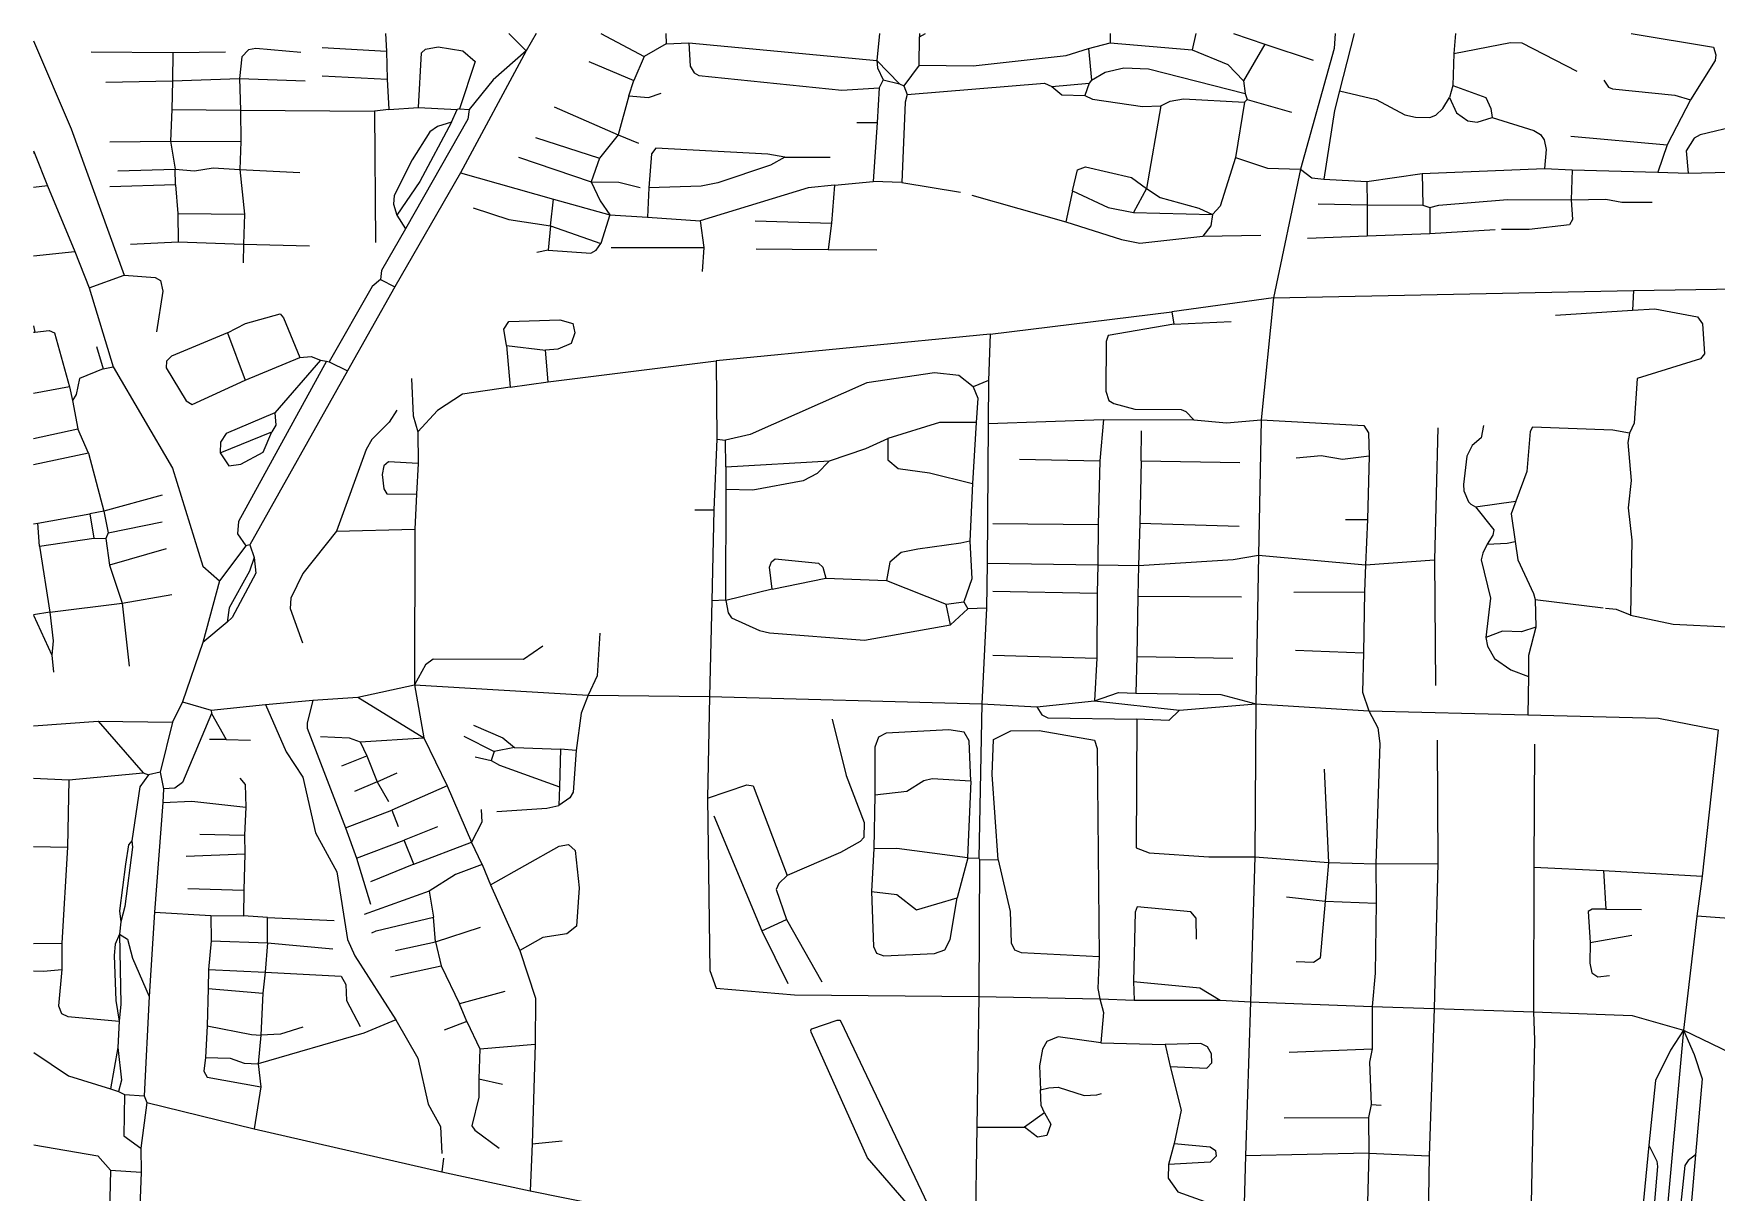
# Model space of a CAD drawing. Header units: inches. Extents: x 13512745 to 13520225, y 3664320 to 3668820.
# Drawn here: x 13512745 to 13514835, y 3667381 to 3668820 of the extents above; entities that cross this region are included whole.
import ezdxf

# ---------------------------------------------------------------- set-up
doc = ezdxf.new("R2010")
doc.units = ezdxf.units.IN
doc.header["$MEASUREMENT"] = 0

msp = doc.modelspace()

# ---------------------------------------------------------------- linework, layer by layer
for points in [[(13513182.1, 3668820), (13513183.7, 3668798.1)], [(13513335.6, 3668820), (13513357, 3668798.5)], [(13513369.3, 3668820), (13513357, 3668798.5)], [(13513449.6, 3668820), (13513503.6, 3668791.6)], [(13513530.7, 3668820), (13513530.8, 3668807.2)], [(13513795.8, 3668820), (13513792.8, 3668786.7)], [(13513845.3, 3668780.8), (13513845.6, 3668816)], [(13513845.5, 3668820), (13513845.6, 3668816)], [(13513845.6, 3668816), (13513853, 3668820)], [(13514082.5, 3668820), (13514082.3, 3668808.6)], [(13514189, 3668820), (13514184.3, 3668799.7)], [(13514235.8, 3668820), (13514274.8, 3668807.1)], [(13514361.9, 3668820), (13514360.9, 3668801.6), (13514319.1, 3668651.6)], [(13514385.7, 3668820), (13514367.2, 3668749.1)], [(13514511.6, 3668820), (13514509.2, 3668795.5)], [(13514729.7, 3668820), (13514832.1, 3668803), (13514835, 3668793.5), (13514834.1, 3668786.6), (13514803.4, 3668737.9)], [(13512745.2, 3668811), (13512792, 3668701.6), (13512857.8, 3668520.1)], [(13512816.7, 3668797.6), (13512918, 3668796.4)], [(13512918, 3668796.4), (13512917.7, 3668761.5)], [(13512918, 3668796.4), (13512983.7, 3668797.6)], [(13513077.2, 3668796.6), (13513021.1, 3668801.5), (13513012.2, 3668800.1), (13513003.9, 3668791.2), (13513000.8, 3668764.5)], [(13513103.7, 3668802.6), (13513183.7, 3668798.1)], [(13513183.7, 3668798.1), (13513184.3, 3668763.6)], [(13513223.5, 3668728.2), (13513227, 3668796), (13513232, 3668800.8), (13513247.7, 3668803.6), (13513278.5, 3668798.6), (13513293.8, 3668785.6), (13513274.2, 3668726.6)], [(13513357, 3668798.5), (13513275.4, 3668647)], [(13513357, 3668798.5), (13513316, 3668762.5), (13513286.2, 3668725.6)], [(13513530.8, 3668807.2), (13513503.6, 3668791.6)], [(13513530.8, 3668807.2), (13513559.3, 3668808.7)], [(13513559.3, 3668808.7), (13513792.8, 3668786.7)], [(13513559.3, 3668808.7), (13513560.7, 3668779.7), (13513565.9, 3668771.3), (13513571.4, 3668768.2), (13513749.3, 3668750), (13513795.7, 3668752.6)], [(13513845.3, 3668780.8), (13513912.1, 3668779.9), (13514027.7, 3668793), (13514055.4, 3668801.4)], [(13514055.4, 3668801.4), (13514082.3, 3668808.6)], [(13514055.4, 3668801.4), (13514059.2, 3668762.1)], [(13514082.3, 3668808.6), (13514184.3, 3668799.7)], [(13514184.3, 3668799.7), (13514228.5, 3668781.7), (13514248, 3668761.2)], [(13514274.8, 3668807.1), (13514248, 3668761.2)], [(13514274.8, 3668807.1), (13514334.7, 3668787.1)], [(13514509.2, 3668795.5), (13514508.2, 3668755.4)], [(13514509.2, 3668795.5), (13514579.7, 3668809), (13514593.7, 3668808.4), (13514662.2, 3668773.6)], [(13513434.7, 3668785.6), (13513490.6, 3668761.7)], [(13513503.6, 3668791.6), (13513490.6, 3668761.7)], [(13513792.8, 3668786.7), (13513793.3, 3668777.6), (13513800.7, 3668762.6)], [(13513792.8, 3668786.7), (13513820.7, 3668757.6)], [(13513845.3, 3668780.8), (13513826.2, 3668755.1)], [(13514059.2, 3668762.1), (13514076.4, 3668772.2), (13514099.6, 3668777.6), (13514130.2, 3668776.4), (13514250.2, 3668745.6)], [(13512834.7, 3668759.6), (13512917.7, 3668761.5)], [(13512917.7, 3668761.5), (13512916.8, 3668725.8)], [(13512917.7, 3668761.5), (13513000.8, 3668764.5)], [(13513000.8, 3668764.5), (13513082.7, 3668761.6)], [(13513000.8, 3668764.5), (13513002.1, 3668725)], [(13513103.7, 3668767.6), (13513184.3, 3668763.6)], [(13513184.3, 3668763.6), (13513186.6, 3668725.9)], [(13513484.6, 3668742.6), (13513490.6, 3668761.7)], [(13513795.7, 3668752.6), (13513793.2, 3668709.8)], [(13513800.7, 3668762.6), (13513795.7, 3668752.6)], [(13513800.7, 3668762.6), (13513820.7, 3668757.6)], [(13513820.7, 3668757.6), (13513826.2, 3668755.1)], [(13513826.2, 3668755.1), (13513830.2, 3668744.6)], [(13513830.2, 3668744.6), (13514001.1, 3668758.5), (13514010.1, 3668754.2)], [(13514010.1, 3668754.2), (13514056.2, 3668758.6)], [(13514010.1, 3668754.2), (13514022.4, 3668743.9), (13514051.2, 3668743.1)], [(13514056.2, 3668758.6), (13514051.2, 3668743.1)], [(13514059.2, 3668762.1), (13514056.2, 3668758.6)], [(13514248, 3668761.2), (13514250.2, 3668745.6)], [(13514508.2, 3668755.4), (13514503.8, 3668740.5)], [(13514508.2, 3668755.4), (13514549.2, 3668740.5), (13514555.5, 3668727.1), (13514557.2, 3668716)], [(13514695.7, 3668762.1), (13514701.5, 3668753.7), (13514706.3, 3668751.4), (13514784.1, 3668743.5), (13514803.4, 3668737.9)], [(13513484.6, 3668742.6), (13513471.3, 3668694.3)], [(13513484.6, 3668742.6), (13513509.2, 3668740.7), (13513524.7, 3668746.1)], [(13513830.2, 3668744.6), (13513827.7, 3668734.8), (13513823.6, 3668635.2)], [(13514051.2, 3668743.1), (13514060.7, 3668738.8), (13514122.8, 3668729.4), (13514145.5, 3668730.2)], [(13514145.5, 3668730.2), (13514157.2, 3668736.1), (13514173.7, 3668738.9), (13514249.2, 3668735.1)], [(13514249.2, 3668735.1), (13514238.1, 3668666.3)], [(13514252.7, 3668738.1), (13514249.2, 3668735.1)], [(13514250.2, 3668745.6), (13514252.7, 3668738.1)], [(13514252.7, 3668738.1), (13514307.7, 3668722.6)], [(13514367.2, 3668749.1), (13514361, 3668724.6), (13514348, 3668639.2)], [(13514367.2, 3668749.1), (13514413, 3668738.3), (13514448.6, 3668719), (13514461.8, 3668716.2), (13514479.6, 3668715.8), (13514487.2, 3668718.6), (13514495.9, 3668727.2), (13514503.8, 3668740.5)], [(13514503.8, 3668740.5), (13514512.5, 3668721.8), (13514526.9, 3668711.6), (13514538.2, 3668710.2), (13514557.2, 3668716)], [(13514803.4, 3668737.9), (13514774.4, 3668681.9)], [(13512916.8, 3668725.8), (13512915.1, 3668686.5)], [(13512916.8, 3668725.8), (13513002.1, 3668725)], [(13513002.1, 3668725), (13513168.7, 3668723.8)], [(13513002.1, 3668725), (13513002.8, 3668686.2)], [(13513186.6, 3668725.9), (13513168.7, 3668723.8)], [(13513168.7, 3668723.8), (13513169.7, 3668560.6)], [(13513186.6, 3668725.9), (13513223.5, 3668728.2)], [(13513264.4, 3668710.1), (13513246.8, 3668704.7), (13513237.3, 3668697.9), (13513215.5, 3668663.5), (13513193, 3668619), (13513192.2, 3668608.2), (13513196.2, 3668594.7)], [(13513264.4, 3668710.1), (13513224.9, 3668636.3), (13513196.2, 3668594.7)], [(13513286.2, 3668725.6), (13513284.7, 3668713.6), (13513207.1, 3668577.5)], [(13513223.5, 3668728.2), (13513271.2, 3668725.6)], [(13513264.4, 3668710.1), (13513271.2, 3668725.6)], [(13513274.2, 3668726.6), (13513271.2, 3668725.6)], [(13513274.2, 3668726.6), (13513286.2, 3668725.6)], [(13513391.7, 3668729.1), (13513471.3, 3668694.3)], [(13513767.7, 3668709.6), (13513793.2, 3668709.8)], [(13513793.2, 3668709.8), (13513788.1, 3668636.3)], [(13514145.5, 3668730.2), (13514127.5, 3668627.7)], [(13514557.2, 3668716), (13514608.6, 3668699.9), (13514617, 3668694.9), (13514621.6, 3668688.1), (13514624.2, 3668676.2), (13514622.2, 3668652.4)], [(13513368.7, 3668691.1), (13513448.3, 3668665.2)], [(13513471.3, 3668694.3), (13513448.3, 3668665.2)], [(13513471.3, 3668694.3), (13513496.7, 3668684.1)], [(13514654.7, 3668692.6), (13514774.4, 3668681.9)], [(13514863.7, 3668706.1), (13514815.3, 3668694.4), (13514807.8, 3668690.4), (13514798, 3668674.5), (13514800.3, 3668646.8)], [(13512745.2, 3668674.4), (13512746.4, 3668671.6)], [(13512746.4, 3668671.6), (13512745.2, 3668671.5)], [(13512746.4, 3668671.6), (13512762.6, 3668630.9)], [(13512839.7, 3668685.6), (13512915.1, 3668686.5)], [(13512915.1, 3668686.5), (13513002.8, 3668686.2)], [(13512915.1, 3668686.5), (13512921.1, 3668651.7)], [(13513002.8, 3668686.2), (13513001.3, 3668651.2)], [(13513678.3, 3668666.6), (13513657.1, 3668670.5), (13513518.3, 3668677.6), (13513512.8, 3668670.9), (13513509.6, 3668628.7)], [(13514774.4, 3668681.9), (13514762.9, 3668647.9)], [(13512849.7, 3668649.6), (13512921.1, 3668651.7)], [(13512921.1, 3668651.7), (13512945.2, 3668649.6), (13512968.2, 3668653.3), (13513001.3, 3668651.2)], [(13512921.6, 3668632.4), (13512921.1, 3668651.7)], [(13513001.3, 3668651.2), (13513075.7, 3668647.6)], [(13513001.3, 3668651.2), (13513007, 3668595.9)], [(13513347.7, 3668666.6), (13513437.9, 3668635.8)], [(13513448.3, 3668665.2), (13513437.9, 3668635.8)], [(13513678.3, 3668666.6), (13513660.7, 3668656.7), (13513595.1, 3668634.9), (13513574.4, 3668630.7), (13513509.6, 3668628.7)], [(13513678.3, 3668666.6), (13513734.7, 3668666.6)], [(13514035.7, 3668624.9), (13514041.9, 3668650.7), (13514051.9, 3668654.6), (13514109.1, 3668641.4), (13514127.5, 3668627.7)], [(13514238.1, 3668666.3), (13514219, 3668605.7), (13514209.8, 3668595.3)], [(13514238.1, 3668666.3), (13514277.8, 3668653.1), (13514319.1, 3668651.6)], [(13514319.1, 3668651.6), (13514285.2, 3668491.9)], [(13514319.1, 3668651.6), (13514332.8, 3668641.1), (13514348, 3668639.2)], [(13514469.9, 3668646.4), (13514622.2, 3668652.4)], [(13514622.2, 3668652.4), (13514656.4, 3668650.7)], [(13514656.4, 3668650.7), (13514655.2, 3668613.6)], [(13514656.4, 3668650.7), (13514762.9, 3668647.9)], [(13514762.9, 3668647.9), (13514800.3, 3668646.8)], [(13514800.3, 3668646.8), (13514900.7, 3668649.4)], [(13512762.6, 3668630.9), (13512745.2, 3668628.8)], [(13512762.6, 3668630.9), (13512796.5, 3668549.6)], [(13512921.6, 3668632.4), (13512839.7, 3668629.6)], [(13512921.6, 3668632.4), (13512924.3, 3668596.6)], [(13513275.4, 3668647), (13513193.7, 3668505.6)], [(13513275.4, 3668647), (13513390.8, 3668614.4)], [(13513437.9, 3668635.8), (13513472.2, 3668635.4), (13513498.7, 3668629.1)], [(13513437.9, 3668635.8), (13513448.8, 3668612.2), (13513460.9, 3668595.2)], [(13513509.6, 3668628.7), (13513507.9, 3668592.1)], [(13513739.9, 3668632), (13513707.3, 3668628.4), (13513573.3, 3668587.5)], [(13513739.9, 3668632), (13513736.5, 3668584.6)], [(13513739.9, 3668632), (13513788.1, 3668636.3)], [(13513823.6, 3668635.2), (13513788.1, 3668636.3)], [(13513823.6, 3668635.2), (13513896.7, 3668623.1)], [(13514127.5, 3668627.7), (13514111.3, 3668598.1)], [(13514127.5, 3668627.7), (13514144.8, 3668616.4), (13514192.6, 3668603.3), (13514209.8, 3668595.3)], [(13514348, 3668639.2), (13514401.5, 3668636.4)], [(13514401.5, 3668636.4), (13514469.9, 3668646.4)], [(13514401.5, 3668636.4), (13514401.8, 3668607.3)], [(13514469.9, 3668646.4), (13514470.7, 3668607.1)], [(13513387.2, 3668581.4), (13513390.8, 3668614.4)], [(13513390.8, 3668614.4), (13513460.9, 3668595.2)], [(13513910.7, 3668619.6), (13514027.4, 3668586.5)], [(13514035.7, 3668624.9), (13514027.4, 3668586.5)], [(13514035.7, 3668624.9), (13514080.2, 3668604.3), (13514111.3, 3668598.1)], [(13514340.7, 3668608.6), (13514401.8, 3668607.3)], [(13514401.8, 3668607.3), (13514401.7, 3668569.1)], [(13514401.8, 3668607.3), (13514470.7, 3668607.1)], [(13514470.7, 3668607.1), (13514479.7, 3668604.1)], [(13514479.7, 3668604.1), (13514490.7, 3668607), (13514576.1, 3668614), (13514655.2, 3668613.6)], [(13514655.2, 3668613.6), (13514656.9, 3668589.4), (13514652.9, 3668582.5), (13514603.1, 3668576.8), (13514568.7, 3668576.6)], [(13514655.2, 3668613.6), (13514698.3, 3668614.6), (13514718.2, 3668610.7), (13514755.7, 3668610.6)], [(13512924.3, 3668596.6), (13513007, 3668595.9)], [(13512924.3, 3668596.6), (13512924.8, 3668561.6)], [(13513007, 3668595.9), (13513005.9, 3668558.4)], [(13513196.2, 3668594.7), (13513207.1, 3668577.5)], [(13513291.2, 3668603.6), (13513335.5, 3668589.4), (13513387.2, 3668581.4)], [(13513460.9, 3668595.2), (13513449.6, 3668559.6)], [(13513460.9, 3668595.2), (13513507.9, 3668592.1)], [(13513507.9, 3668592.1), (13513573.3, 3668587.5)], [(13513573.3, 3668587.5), (13513577.6, 3668554.6)], [(13513641.7, 3668587.6), (13513736.5, 3668584.6)], [(13513736.5, 3668584.6), (13513732.2, 3668552.1)], [(13514027.4, 3668586.5), (13514096.7, 3668564.3), (13514119.3, 3668560), (13514197.4, 3668568.5)], [(13514111.3, 3668598.1), (13514209.8, 3668595.3)], [(13514209.8, 3668595.3), (13514207.5, 3668581.2), (13514197.4, 3668568.5)], [(13514479.7, 3668604.1), (13514479.7, 3668572)], [(13513207.1, 3668577.5), (13513177.4, 3668526), (13513176.2, 3668514.6)], [(13513387.2, 3668581.4), (13513384.2, 3668551.1)], [(13513387.2, 3668581.4), (13513449.6, 3668559.6)], [(13514197.4, 3668568.5), (13514269.7, 3668569.6)], [(13514327.7, 3668566.1), (13514401.7, 3668569.1)], [(13514401.7, 3668569.1), (13514479.7, 3668572)], [(13514479.7, 3668572), (13514560.7, 3668576.6)], [(13512745.2, 3668544.2), (13512796.5, 3668549.6)], [(13512796.5, 3668549.6), (13512814.4, 3668504.3)], [(13512865.7, 3668558.6), (13512924.8, 3668561.6)], [(13512924.8, 3668561.6), (13513005.9, 3668558.4)], [(13513005.9, 3668558.4), (13513005.7, 3668535.6)], [(13513005.9, 3668558.4), (13513087.7, 3668556.6)], [(13513384.2, 3668551.1), (13513370.2, 3668548.1)], [(13513384.2, 3668551.1), (13513437.4, 3668547.6), (13513444.1, 3668551), (13513449.6, 3668559.6)], [(13513462.7, 3668554.6), (13513577.6, 3668554.6)], [(13513577.6, 3668554.6), (13513575.7, 3668524.6)], [(13513642.7, 3668552.6), (13513732.2, 3668552.1)], [(13513732.2, 3668552.1), (13513792.7, 3668551.6)], [(13512814.4, 3668504.3), (13512857.8, 3668520.1)], [(13512814.4, 3668504.3), (13512844.2, 3668406.1)], [(13512857.8, 3668520.1), (13512896.2, 3668517.2), (13512903, 3668513.4), (13512905.6, 3668500.1), (13512897.7, 3668449.6)], [(13513176.2, 3668514.6), (13513165.9, 3668506.2), (13513112.2, 3668412.6)], [(13513193.7, 3668505.6), (13513135.2, 3668401.1)], [(13513176.2, 3668514.6), (13513193.7, 3668505.6)], [(13514285.2, 3668491.9), (13514732.5, 3668500.9)], [(13514732.5, 3668500.9), (13514731.3, 3668476.8)], [(13514732.5, 3668500.9), (13514887.3, 3668503.7)], [(13514285.2, 3668491.9), (13514159.2, 3668474.6)], [(13514285.2, 3668491.9), (13514269.9, 3668340.4)], [(13512986.2, 3668448.5), (13513008.2, 3668460.1), (13513051.4, 3668471.9), (13513055.4, 3668467.2), (13513075.7, 3668417.8)], [(13513332.6, 3668432.8), (13513329.3, 3668453), (13513335.7, 3668462.4), (13513398.7, 3668464.6), (13513414.9, 3668460.1), (13513417.3, 3668448.4), (13513412.8, 3668435.3), (13513396.2, 3668428.3), (13513381.2, 3668426.9)], [(13513933.6, 3668446.9), (13514159.2, 3668474.6)], [(13514161.7, 3668459.1), (13514079.8, 3668445.1), (13514077.5, 3668437.7), (13514077.2, 3668376.1), (13514080.9, 3668364.6), (13514087.2, 3668360.6), (13514113.3, 3668353.8), (13514170.7, 3668353.3), (13514176.6, 3668350.8), (13514186.3, 3668340.6)], [(13514159.2, 3668474.6), (13514161.7, 3668459.1)], [(13514161.7, 3668459.1), (13514232.7, 3668462.6)], [(13514635.7, 3668470.6), (13514731.3, 3668476.8)], [(13514731.3, 3668476.8), (13514758.9, 3668478.4), (13514812.2, 3668468.2), (13514818.4, 3668459.5), (13514820.6, 3668422.4), (13514815.6, 3668416.1), (13514737.2, 3668391.7), (13514733.4, 3668336.3), (13514727.8, 3668323.9)], [(13512745.2, 3668457.2), (13512746.9, 3668449.5)], [(13512745.2, 3668449.2), (13512746.9, 3668449.5)], [(13512746.9, 3668449.5), (13512764.6, 3668451.3), (13512771.1, 3668448.3), (13512789.6, 3668381.4)], [(13512986.2, 3668448.5), (13512916.3, 3668419.4), (13512910.4, 3668413.5), (13512909.7, 3668405.1), (13512934.5, 3668364.1), (13512942.3, 3668359.3), (13513008.1, 3668389.5)], [(13512986.2, 3668448.5), (13513008.1, 3668389.5)], [(13513933.6, 3668446.9), (13513593, 3668413.6)], [(13513933.6, 3668446.9), (13513931.2, 3668389.1)], [(13512823.2, 3668431.6), (13512831.7, 3668403.6)], [(13513008.1, 3668389.5), (13513075.7, 3668417.8)], [(13513075.7, 3668417.8), (13513090, 3668418.9), (13513101.7, 3668414.6)], [(13513332.6, 3668432.8), (13513381.2, 3668426.9)], [(13513332.6, 3668432.8), (13513337.3, 3668381.1)], [(13513384.5, 3668387.8), (13513381.2, 3668426.9)], [(13512831.7, 3668403.6), (13512802.1, 3668391.7), (13512798.2, 3668371.7), (13512793.5, 3668364.6)], [(13512831.7, 3668403.6), (13512844.2, 3668406.1)], [(13512844.2, 3668406.1), (13512917.6, 3668280.4), (13512955.5, 3668158.8), (13512976.2, 3668140.6)], [(13513109.2, 3668413.1), (13512999.5, 3668214.1), (13512998.5, 3668199), (13513008.7, 3668184.1)], [(13513135.2, 3668401.1), (13513013.7, 3668185.1)], [(13513101.7, 3668414.6), (13513044.7, 3668349.2)], [(13513101.7, 3668414.6), (13513109.2, 3668413.1)], [(13513109.2, 3668413.1), (13513112.2, 3668412.6)], [(13513112.2, 3668412.6), (13513135.2, 3668401.1)], [(13513384.5, 3668387.8), (13513593, 3668413.6)], [(13513593, 3668413.6), (13513593.7, 3668316.6)], [(13513912.2, 3668381.6), (13513894.5, 3668395.3), (13513864.1, 3668398.9), (13513780.3, 3668386.3), (13513635.1, 3668322.3), (13513604.7, 3668315.1)], [(13512789.6, 3668381.4), (13512745.2, 3668373.3)], [(13512789.6, 3668381.4), (13512793.5, 3668364.6)], [(13513214.7, 3668391.6), (13513216.8, 3668345.6), (13513222.3, 3668325.4)], [(13513337.3, 3668381.1), (13513277.9, 3668372.5), (13513247.1, 3668352.1), (13513222.3, 3668325.4)], [(13513337.3, 3668381.1), (13513384.5, 3668387.8)], [(13513931.2, 3668389.1), (13513912.2, 3668381.6)], [(13513912.2, 3668381.6), (13513918, 3668367.2), (13513916, 3668337.3)], [(13513931.2, 3668389.1), (13513930.9, 3668335.7)], [(13512793.5, 3668364.6), (13512800.3, 3668329.4)], [(13513044.7, 3668349.2), (13512984.3, 3668323.5), (13512977.5, 3668312.7), (13512976.8, 3668299.4)], [(13513044.7, 3668349.2), (13513046, 3668334), (13513040.9, 3668325.4)], [(13513196.2, 3668352.6), (13513186.8, 3668337.5), (13513165.5, 3668316), (13513158.4, 3668303.6), (13513121.5, 3668202.3)], [(13513916, 3668337.3), (13513870.3, 3668337.3), (13513806.5, 3668317.2)], [(13513916, 3668337.3), (13513911.4, 3668261.2)], [(13513930.9, 3668335.7), (13513929.8, 3668162.3)], [(13513930.9, 3668335.7), (13514074.2, 3668340.9)], [(13514074.2, 3668340.9), (13514069.7, 3668289.4)], [(13514074.2, 3668340.9), (13514186.3, 3668340.6)], [(13514186.3, 3668340.6), (13514226.9, 3668336.7), (13514269.9, 3668340.4)], [(13514269.9, 3668340.4), (13514266.8, 3668172.6)], [(13514269.9, 3668340.4), (13514397.5, 3668333.3), (13514403.4, 3668324.5), (13514404.1, 3668295.6)], [(13514546.2, 3668333.6), (13514543.5, 3668317.9), (13514532.1, 3668308.6), (13514525.5, 3668295.5), (13514521.3, 3668260), (13514521.8, 3668252.2), (13514527.5, 3668238.7), (13514530.3, 3668235.6), (13514536.3, 3668232.4)], [(13512745.2, 3668317.1), (13512800.3, 3668329.4)], [(13512813.4, 3668299.2), (13512800.3, 3668329.4)], [(13512976.8, 3668299.4), (13513040.9, 3668325.4)], [(13512976.8, 3668299.4), (13512987.7, 3668283.2), (13513002.6, 3668285.3), (13513030.4, 3668300.1), (13513040.9, 3668325.4)], [(13513222.3, 3668325.4), (13513222.7, 3668286.1)], [(13513593.7, 3668316.6), (13513590.2, 3668228.6)], [(13513593.7, 3668316.6), (13513604.7, 3668315.1)], [(13513605, 3668282), (13513604.7, 3668315.1)], [(13513733.9, 3668289.6), (13513778.9, 3668304.7), (13513806.5, 3668317.2)], [(13513806.5, 3668317.2), (13513806.5, 3668290.7), (13513819, 3668280), (13513857.9, 3668274.7), (13513911.4, 3668261.2)], [(13514121, 3668289.6), (13514121.2, 3668326.6)], [(13514489.7, 3668330.6), (13514485.4, 3668166.7)], [(13514727.8, 3668323.9), (13514706.9, 3668327.5), (13514606.9, 3668331.3), (13514604.1, 3668325.8), (13514600.1, 3668276.3), (13514586.2, 3668239.3)], [(13514727.8, 3668323.9), (13514725.6, 3668312.1), (13514729.7, 3668265.1), (13514725.9, 3668231.1), (13514730.7, 3668190.9), (13514728.7, 3668097.9)], [(13512813.4, 3668299.2), (13512745.2, 3668284.6)], [(13512813.4, 3668299.2), (13512832.3, 3668227)], [(13514313.7, 3668293.1), (13514344.7, 3668296.3), (13514371.1, 3668291.8), (13514404.1, 3668295.6)], [(13514404.1, 3668295.6), (13514402, 3668216.6)], [(13513222.7, 3668286.1), (13513185.9, 3668288.3), (13513180.4, 3668283.2), (13513178, 3668272.6), (13513180.2, 3668254.6), (13513183.8, 3668248.5), (13513220.9, 3668248.1)], [(13513222.7, 3668286.1), (13513220.9, 3668248.1)], [(13513605, 3668282), (13513733.9, 3668289.6)], [(13513733.9, 3668289.6), (13513718.4, 3668273.8), (13513701.3, 3668264.8), (13513638.7, 3668253.2), (13513605, 3668253.8)], [(13513605, 3668282), (13513605, 3668253.8)], [(13513969.7, 3668291.6), (13514069.7, 3668289.4)], [(13514069.7, 3668289.4), (13514067.6, 3668210.6)], [(13514121, 3668289.6), (13514119.4, 3668212.3)], [(13514121, 3668289.6), (13514243.7, 3668287.6)], [(13513605, 3668253.8), (13513604.7, 3668116.6)], [(13513911.4, 3668261.2), (13513908.2, 3668189.8)], [(13512904.7, 3668247.1), (13512832.3, 3668227)], [(13513220.9, 3668248.1), (13513218.8, 3668204.8)], [(13514536.3, 3668232.4), (13514586.2, 3668239.3)], [(13514536.3, 3668232.4), (13514558.9, 3668203.9), (13514557.8, 3668197.3), (13514550.8, 3668186)], [(13514586.2, 3668239.3), (13514580.4, 3668223.6), (13514585.4, 3668189.5)], [(13512745.2, 3668211.5), (13512750.4, 3668212.3)], [(13512750.4, 3668212.3), (13512815.2, 3668223.9)], [(13512752.5, 3668183.4), (13512750.4, 3668212.3)], [(13512832.3, 3668227), (13512815.2, 3668223.9)], [(13512815.2, 3668223.9), (13512820.2, 3668193.6)], [(13512832.3, 3668227), (13512837.7, 3668200.1)], [(13512837.7, 3668200.1), (13512904.7, 3668213.6)], [(13513566.7, 3668228.6), (13513590.2, 3668228.6)], [(13513590.2, 3668228.6), (13513587.7, 3668115.6)], [(13513936.7, 3668211.6), (13514067.6, 3668210.6)], [(13514067.6, 3668210.6), (13514067, 3668160.3)], [(13514119.4, 3668212.3), (13514117.5, 3668159.4)], [(13514119.4, 3668212.3), (13514242.7, 3668208.6)], [(13514374.7, 3668216.6), (13514402, 3668216.6)], [(13514402, 3668216.6), (13514399.8, 3668160.5)], [(13512752.5, 3668183.4), (13512820.2, 3668193.6)], [(13512820.2, 3668193.6), (13512834.7, 3668193.1)], [(13512837.7, 3668200.1), (13512834.7, 3668193.1)], [(13512834.7, 3668193.1), (13512839.4, 3668159.8)], [(13513121.5, 3668202.3), (13513079.8, 3668149.6), (13513064.7, 3668118.8), (13513063.7, 3668106.1), (13513079.2, 3668063.6)], [(13513121.5, 3668202.3), (13513218.8, 3668204.8)], [(13513218.8, 3668204.8), (13513218.5, 3668011.5)], [(13513908.2, 3668189.8), (13513897.1, 3668187.3), (13513843.7, 3668180), (13513822.8, 3668175.8), (13513808.7, 3668163.9), (13513804.7, 3668140.8)], [(13513908.2, 3668189.8), (13513910.5, 3668143.2), (13513900.7, 3668114.6)], [(13514550.8, 3668186), (13514575.5, 3668187.2), (13514585.4, 3668189.5)], [(13514585.4, 3668189.5), (13514588.7, 3668166.7), (13514608.2, 3668124.9), (13514610.4, 3668117.4)], [(13512752.5, 3668183.4), (13512765.2, 3668101.6)], [(13512909.7, 3668180.1), (13512839.4, 3668159.8)], [(13513008.7, 3668184.1), (13512976.2, 3668140.6)], [(13513019.2, 3668169.6), (13513013.3, 3668152.7), (13512987.9, 3668107), (13512985.7, 3668089.1)], [(13513019.2, 3668169.6), (13513021.1, 3668149.9), (13512991.8, 3668094.8), (13512985.7, 3668089.1)], [(13513013.7, 3668185.1), (13513008.7, 3668184.1)], [(13513013.7, 3668185.1), (13513019.2, 3668169.6)], [(13513662.6, 3668130.3), (13513659.2, 3668157.5), (13513661.6, 3668164.2), (13513666.4, 3668167.8), (13513720, 3668162.6), (13513725.5, 3668157.4), (13513729.4, 3668143.7)], [(13514117.5, 3668159.4), (13514235.1, 3668166.9), (13514266.8, 3668172.6)], [(13514266.8, 3668172.6), (13514263.6, 3667987.7)], [(13514266.8, 3668172.6), (13514399.8, 3668160.5)], [(13514399.8, 3668160.5), (13514485.4, 3668166.7)], [(13514485.4, 3668166.7), (13514486.7, 3668010.6)], [(13514550.8, 3668186), (13514545.4, 3668175), (13514543.4, 3668166.6), (13514555.1, 3668118.9), (13514549.2, 3668070.1)], [(13512839.4, 3668159.8), (13512855.1, 3668112.6)], [(13513929.8, 3668162.3), (13513928.9, 3668106.4)], [(13513929.8, 3668162.3), (13514067, 3668160.3)], [(13514067, 3668160.3), (13514066.4, 3668125.1)], [(13514067, 3668160.3), (13514117.5, 3668159.4)], [(13514117.5, 3668159.4), (13514116.9, 3668121.6)], [(13514399.8, 3668160.5), (13514398.3, 3668127)], [(13512976.2, 3668140.6), (13512955.2, 3668064.1)], [(13513662.6, 3668130.3), (13513605.2, 3668116.1)], [(13513662.6, 3668130.3), (13513729.4, 3668143.7)], [(13513729.4, 3668143.7), (13513804.7, 3668140.8)], [(13513804.7, 3668140.8), (13513878.8, 3668111.5)], [(13513936.7, 3668127.6), (13514066.4, 3668125.1)], [(13514066.4, 3668125.1), (13514066, 3668044.5)], [(13514310.7, 3668126.6), (13514398.3, 3668127)], [(13514398.3, 3668127), (13514397.3, 3668051.2)], [(13512765.2, 3668101.6), (13512855.1, 3668112.6)], [(13512855.1, 3668112.6), (13512916.7, 3668123.6)], [(13512855.1, 3668112.6), (13512863.7, 3668034.6)], [(13513587.7, 3668115.6), (13513584.6, 3667996.7)], [(13513604.7, 3668116.6), (13513587.7, 3668115.6)], [(13513604.7, 3668116.6), (13513605.2, 3668116.1)], [(13513605.2, 3668116.1), (13513607.9, 3668100.6), (13513611.9, 3668094.4), (13513646.7, 3668078.8), (13513659.3, 3668075.9), (13513777.4, 3668066.7), (13513884.1, 3668085.8)], [(13513878.8, 3668111.5), (13513900.7, 3668114.6)], [(13513884.1, 3668085.8), (13513878.8, 3668111.5)], [(13513884.1, 3668085.8), (13513905.7, 3668105.6)], [(13513900.7, 3668114.6), (13513905.7, 3668105.6)], [(13513928.9, 3668106.4), (13513905.7, 3668105.6)], [(13513928.9, 3668106.4), (13513922.9, 3667987.8)], [(13514116.9, 3668121.6), (13514115.6, 3668046.6)], [(13514116.9, 3668121.6), (13514245.7, 3668120.6)], [(13514610.4, 3668117.4), (13514694.7, 3668107.1)], [(13514610.4, 3668117.4), (13514611.4, 3668082.8)], [(13514728.7, 3668097.9), (13514711.6, 3668104.9), (13514697.7, 3668106.1)], [(13512765.2, 3668101.6), (13512745.2, 3668098.1)], [(13512745.2, 3668098), (13512767.9, 3668048.2)], [(13512765.2, 3668101.6), (13512769.5, 3668066), (13512767.9, 3668048.2)], [(13512985.7, 3668089.1), (13512955.2, 3668064.1)], [(13514611.4, 3668082.8), (13514593.6, 3668077.2), (13514569.8, 3668077.9), (13514549.2, 3668070.1)], [(13514611.4, 3668082.8), (13514602.3, 3668048), (13514602, 3668021.6)], [(13514728.7, 3668097.9), (13514781.7, 3668086.7), (13514849.3, 3668083.5)], [(13512955.2, 3668064.1), (13512930.2, 3667990.1)], [(13513448.7, 3668075.6), (13513445.2, 3668022.7), (13513434.1, 3667998.6)], [(13514549.2, 3668070.1), (13514551.4, 3668059.2), (13514559.9, 3668043.9), (13514580.3, 3668029.9), (13514602, 3668021.6)], [(13512767.9, 3668048.2), (13512769.7, 3668027.1)], [(13513377.7, 3668059.6), (13513353.6, 3668043), (13513241.4, 3668043.1), (13513232, 3668036.3), (13513218.5, 3668011.5)], [(13513936.7, 3668048.1), (13514066, 3668044.5)], [(13514066, 3668044.5), (13514063, 3667991.5)], [(13514115.6, 3668046.6), (13514114.3, 3668001.2)], [(13514115.6, 3668046.6), (13514234.7, 3668044.6)], [(13514312.7, 3668054.6), (13514397.3, 3668051.2)], [(13514397.3, 3668051.2), (13514395.8, 3668002.2), (13514403.6, 3667979.2)], [(13514602, 3668021.6), (13514601.4, 3667974.1)], [(13513148.1, 3667996.1), (13513218.5, 3668011.5)], [(13513218.5, 3668011.5), (13513434.1, 3667998.6)], [(13513218.5, 3668011.5), (13513230, 3667945.4)], [(13514063, 3667991.5), (13514092.7, 3668002), (13514114.3, 3668001.2)], [(13514114.3, 3668001.2), (13514220.1, 3667999.4), (13514263.6, 3667987.7)], [(13512930.2, 3667990.1), (13512917.7, 3667965.1)], [(13512930.2, 3667990.1), (13512965.7, 3667980.1)], [(13512965.7, 3667980.1), (13513033.3, 3667987)], [(13512965.7, 3667980.1), (13512966.2, 3667975.6)], [(13513033.3, 3667987), (13513092.1, 3667992.3)], [(13513033.3, 3667987), (13513058.9, 3667928.2), (13513079.6, 3667896.8), (13513095.3, 3667827.7), (13513121.7, 3667779.1), (13513135.2, 3667695.1), (13513144.4, 3667674.7), (13513195.1, 3667595.5)], [(13513092.1, 3667992.3), (13513085.2, 3667963.9), (13513085.1, 3667957.6), (13513132.6, 3667833.8)], [(13513092.1, 3667992.3), (13513148.1, 3667996.1)], [(13513148.1, 3667996.1), (13513230, 3667945.4)], [(13513434.1, 3667998.6), (13513425.5, 3667976.2), (13513419.3, 3667929.7)], [(13513434.1, 3667998.6), (13513584.6, 3667996.7)], [(13513584.6, 3667996.7), (13513582.2, 3667870.6)], [(13513584.6, 3667996.7), (13513922.9, 3667987.8)], [(13513922.9, 3667987.8), (13513919.2, 3667796.1)], [(13513922.9, 3667987.8), (13513991.2, 3667984.1)], [(13513991.2, 3667984.1), (13514063, 3667991.5)], [(13513991.2, 3667984.1), (13513997.7, 3667974.1), (13514005.2, 3667970.6), (13514115.8, 3667968.8)], [(13514063, 3667991.5), (13514168.7, 3667980.1)], [(13514168.7, 3667980.1), (13514155.4, 3667967.2), (13514115.8, 3667968.8)], [(13514168.7, 3667980.1), (13514263.6, 3667987.7)], [(13514263.6, 3667987.7), (13514262.2, 3667797.6)], [(13514263.6, 3667987.7), (13514403.6, 3667979.2)], [(13514403.6, 3667979.2), (13514601.4, 3667974.1)], [(13514403.6, 3667979.2), (13514414.9, 3667957.8), (13514417.6, 3667938.5), (13514412.7, 3667789.2)], [(13512745.2, 3667960.5), (13512825.3, 3667966.4)], [(13512825.3, 3667966.4), (13512917.7, 3667965.1)], [(13512825.3, 3667966.4), (13512881.2, 3667902.1)], [(13512917.7, 3667965.1), (13512902.2, 3667903.1)], [(13512966.2, 3667975.6), (13512930, 3667890), (13512920.6, 3667883.2), (13512906.7, 3667882.1)], [(13512966.2, 3667975.6), (13512984.5, 3667943.6)], [(13513291.7, 3667961.1), (13513328.1, 3667945.5), (13513342.7, 3667933.6)], [(13513737.2, 3667968.6), (13513754.4, 3667898.7), (13513777, 3667840.6), (13513776.5, 3667822), (13513772.1, 3667816.8), (13513747.6, 3667803.3), (13513681.1, 3667774.6)], [(13514115.8, 3667968.8), (13514114.6, 3667808.9), (13514131, 3667802.7), (13514205, 3667797.7), (13514262.2, 3667797.6)], [(13514601.4, 3667974.1), (13514763.8, 3667969.8), (13514837.7, 3667955.7)], [(13512984.5, 3667943.6), (13512963.7, 3667943.6)], [(13512984.5, 3667943.6), (13513014.7, 3667942.6)], [(13513101.7, 3667947.1), (13513137, 3667945.4), (13513150.8, 3667940.7)], [(13513150.8, 3667940.7), (13513230, 3667945.4)], [(13513150.8, 3667940.7), (13513159, 3667923.2)], [(13513230, 3667945.4), (13513258.9, 3667886.1)], [(13513279.7, 3667947.6), (13513317.2, 3667928.6)], [(13513909.4, 3667891.6), (13513907.5, 3667942), (13513901.1, 3667952.6), (13513881.9, 3667955.7), (13513804.3, 3667951.5), (13513794.6, 3667946.3), (13513790.1, 3667934), (13513790.2, 3667874.4)], [(13513943.2, 3667793.9), (13513935.7, 3667900), (13513937.4, 3667943.7), (13513959.2, 3667954.3), (13513994.1, 3667954.6), (13514063, 3667942.5), (13514066.4, 3667932.5), (13514068.9, 3667674.2)], [(13514488.7, 3667942.6), (13514489.7, 3667789.6)], [(13514609.7, 3667937.6), (13514608.8, 3667784.8)], [(13514837.7, 3667955.7), (13514817.8, 3667773.7)], [(13513128.2, 3667910.6), (13513159, 3667923.2)], [(13513159, 3667923.2), (13513171.8, 3667891)], [(13513293.7, 3667922.1), (13513313.7, 3667917.6)], [(13513317.2, 3667928.6), (13513313.7, 3667917.6)], [(13513313.7, 3667917.6), (13513324.1, 3667911.5), (13513398.3, 3667884.8)], [(13513342.7, 3667933.6), (13513317.2, 3667928.6)], [(13513342.7, 3667933.6), (13513399.7, 3667931.4)], [(13513419.3, 3667929.7), (13513415.5, 3667878.2), (13513411.3, 3667871), (13513397.8, 3667861.7)], [(13513399.7, 3667931.4), (13513398.3, 3667884.8)], [(13513419.3, 3667929.7), (13513399.7, 3667931.4)], [(13512745.2, 3667895.5), (13512788.8, 3667893.3)], [(13512788.8, 3667893.3), (13512881.2, 3667902.1)], [(13512887.7, 3667899.6), (13512877, 3667884.7), (13512867.2, 3667817.6)], [(13512881.2, 3667902.1), (13512887.7, 3667899.6)], [(13512902.2, 3667903.1), (13512887.7, 3667899.6)], [(13512902.2, 3667903.1), (13512906.7, 3667882.1)], [(13513001.2, 3667895.6), (13513008, 3667887.5), (13513008.9, 3667859.3)], [(13513171.8, 3667891), (13513196.7, 3667902.1)], [(13514348.2, 3667906.6), (13514353.7, 3667790.6)], [(13512788.8, 3667893.3), (13512787.1, 3667809.7)], [(13512906.7, 3667882.1), (13512905.7, 3667865.1)], [(13513171.8, 3667891), (13513143.7, 3667879.1)], [(13513171.8, 3667891), (13513186.2, 3667866.6)], [(13513258.9, 3667886.1), (13513190.2, 3667855.6)], [(13513258.9, 3667886.1), (13513289, 3667816.2)], [(13513398.3, 3667884.8), (13513397.8, 3667861.7)], [(13513582.2, 3667870.6), (13513631.1, 3667887.3), (13513639.2, 3667885.9), (13513681.1, 3667774.6)], [(13513790.2, 3667874.4), (13513789, 3667808.1)], [(13513909.4, 3667891.6), (13513861.4, 3667894.5), (13513851.2, 3667892), (13513830, 3667879), (13513790.2, 3667874.4)], [(13513909.4, 3667891.6), (13513905.2, 3667797.1)], [(13512905.7, 3667865.1), (13512895.2, 3667729.1)], [(13512905.7, 3667865.1), (13512941.7, 3667867), (13513008.9, 3667859.3)], [(13513008.9, 3667859.3), (13513007.3, 3667824.7)], [(13513132.6, 3667833.8), (13513190.2, 3667855.6)], [(13513190.2, 3667855.6), (13513198.2, 3667835.6)], [(13513301.2, 3667856.6), (13513302, 3667840.8), (13513289, 3667816.2)], [(13513320.7, 3667854.1), (13513382.7, 3667858.2), (13513397.8, 3667861.7)], [(13513582.2, 3667870.6), (13513585.3, 3667656.7), (13513593.1, 3667634.8), (13513690.5, 3667626.3), (13513919.5, 3667624.2)], [(13513132.6, 3667833.8), (13513146.1, 3667796)], [(13513246.7, 3667835.1), (13513205.5, 3667818.3)], [(13513590.2, 3667848.6), (13513649.6, 3667706.1)], [(13512867.2, 3667817.6), (13512862.9, 3667812.5), (13512859.3, 3667788.7), (13512851.8, 3667730.6), (13512853.4, 3667717.1)], [(13512867.2, 3667817.6), (13512868.1, 3667809.6), (13512858.4, 3667736.2), (13512853.4, 3667717.1)], [(13512951.7, 3667826.1), (13513007.3, 3667824.7)], [(13513007.3, 3667824.7), (13513007.7, 3667801.6)], [(13513146.1, 3667796), (13513205.5, 3667818.3)], [(13513217.5, 3667788.6), (13513205.5, 3667818.3)], [(13513217.5, 3667788.6), (13513289, 3667816.2)], [(13513302.3, 3667788.4), (13513289, 3667816.2)], [(13513312.6, 3667762.9), (13513398.1, 3667810.9), (13513409.7, 3667813.3), (13513417.9, 3667805.5), (13513422.7, 3667759.4), (13513419.6, 3667711.9), (13513407.5, 3667702), (13513377.9, 3667697.7), (13513349, 3667681.6)], [(13512745.2, 3667810.8), (13512787.1, 3667809.7)], [(13512787.1, 3667809.7), (13512780.3, 3667690.6)], [(13512934.7, 3667798.6), (13513007.7, 3667801.6)], [(13513007.7, 3667801.6), (13513006.5, 3667756.4)], [(13513146.1, 3667796), (13513163.7, 3667739.1)], [(13513789, 3667808.1), (13513786.2, 3667754.8)], [(13513789, 3667808.1), (13513817.6, 3667808.4), (13513905.2, 3667797.1)], [(13513905.7, 3667796.6), (13513892.5, 3667747)], [(13513905.2, 3667797.1), (13513905.7, 3667796.6)], [(13513905.7, 3667796.6), (13513919.2, 3667796.1)], [(13513919.2, 3667796.1), (13513920.2, 3667794.6)], [(13513920.2, 3667794.6), (13513919.5, 3667624.2)], [(13513920.2, 3667794.6), (13513943.2, 3667793.9)], [(13513943.2, 3667793.9), (13513958.4, 3667730), (13513959.7, 3667691.2), (13513963.5, 3667682.5), (13513971.8, 3667679.1), (13514068.9, 3667674.2)], [(13514262.2, 3667797.6), (13514256.6, 3667617.6)], [(13514262.2, 3667797.6), (13514353.7, 3667790.6)], [(13514353.7, 3667790.6), (13514349.4, 3667742.9)], [(13514353.7, 3667790.6), (13514412.7, 3667789.2)], [(13514978.6, 3667804.6), (13514886.1, 3667726.8), (13514862.5, 3667720.6), (13514811.4, 3667724.1)], [(13513217.5, 3667788.6), (13513163.7, 3667766.6)], [(13513302.3, 3667788.4), (13513269.3, 3667775.9), (13513236.4, 3667755.1)], [(13513302.3, 3667788.4), (13513312.6, 3667762.9)], [(13513681.1, 3667774.6), (13513670.8, 3667764.6), (13513667.4, 3667757.4), (13513680.4, 3667719.9)], [(13514412.7, 3667789.2), (13514489.7, 3667789.6)], [(13514412.7, 3667789.2), (13514413, 3667740.4)], [(13514489.7, 3667789.6), (13514485, 3667609.5)], [(13514608.8, 3667784.8), (13514608.4, 3667605.4)], [(13514608.8, 3667784.8), (13514695.4, 3667781)], [(13514695.4, 3667781), (13514817.8, 3667773.7)], [(13514695.4, 3667781), (13514698.2, 3667732.7)], [(13514817.8, 3667773.7), (13514811.4, 3667724.1)], [(13512936.7, 3667758.6), (13513006.5, 3667756.4)], [(13513006.5, 3667756.4), (13513005.9, 3667724.4)], [(13513236.4, 3667755.1), (13513155.7, 3667726.1)], [(13513236.4, 3667755.1), (13513241.8, 3667722.7)], [(13513312.6, 3667762.9), (13513349, 3667681.6)], [(13513786.2, 3667754.8), (13513817.5, 3667750.9), (13513841.9, 3667731.9), (13513892.5, 3667747)], [(13513786.2, 3667754.8), (13513788.5, 3667686.6), (13513792.1, 3667678.1), (13513801.2, 3667674.8), (13513864.3, 3667677.7), (13513877, 3667682.3), (13513883.6, 3667695.2), (13513892.5, 3667747)], [(13512895.2, 3667729.1), (13512888.6, 3667624.4)], [(13512895.2, 3667729.1), (13512965.5, 3667724.8)], [(13514189.7, 3667695.6), (13514189.4, 3667721.5), (13514182.5, 3667729.6), (13514116.2, 3667735.6), (13514113.5, 3667729.1), (13514111.5, 3667643.1)], [(13514301.7, 3667748.1), (13514349.4, 3667742.9)], [(13514349.4, 3667742.9), (13514343.3, 3667671.9), (13514335.2, 3667666.6), (13514313.7, 3667667.6)], [(13514349.4, 3667742.9), (13514413, 3667740.4)], [(13514413, 3667740.4), (13514411.6, 3667653.2), (13514408, 3667612.1)], [(13514698.2, 3667732.7), (13514681.1, 3667732.7), (13514676.4, 3667729.9), (13514678.7, 3667691.4)], [(13514698.2, 3667732.7), (13514742.7, 3667732.6)], [(13512853.4, 3667717.1), (13512851.7, 3667701.7)], [(13512965.5, 3667724.8), (13512965.6, 3667693.7)], [(13512965.5, 3667724.8), (13513005.9, 3667724.4)], [(13513035.9, 3667722.6), (13513005.9, 3667724.4)], [(13513035.9, 3667722.6), (13513118.7, 3667718.6)], [(13513035.9, 3667691), (13513035.9, 3667722.6)], [(13513165.2, 3667703.6), (13513170.8, 3667705.8), (13513241.8, 3667722.7)], [(13513244.6, 3667692.2), (13513241.8, 3667722.7)], [(13513244.6, 3667692.2), (13513300.2, 3667710.6)], [(13513649.6, 3667706.1), (13513680.4, 3667719.9)], [(13513680.4, 3667719.9), (13513724.2, 3667642.6)], [(13514811.4, 3667724.1), (13514794.8, 3667582.7)], [(13512745.2, 3667690.1), (13512780.3, 3667690.6)], [(13512780.3, 3667690.6), (13512780.3, 3667658.1)], [(13512851.7, 3667701.7), (13512846.5, 3667689.5), (13512845.1, 3667675.4), (13512847.3, 3667619.5), (13512851.3, 3667593.7)], [(13512851.7, 3667701.7), (13512853.7, 3667614.9), (13512851.3, 3667593.7)], [(13512851.7, 3667701.7), (13512861.7, 3667695.7), (13512868.1, 3667671.8), (13512888.6, 3667624.4)], [(13512965.6, 3667693.7), (13512962.6, 3667657.8)], [(13512965.6, 3667693.7), (13513035.9, 3667691)], [(13513035.9, 3667691), (13513032.7, 3667654.4)], [(13513035.9, 3667691), (13513116.7, 3667683.6)], [(13513194.7, 3667681.6), (13513244.6, 3667692.2)], [(13513244.6, 3667692.2), (13513251.6, 3667662.4)], [(13513649.6, 3667706.1), (13513682.2, 3667640.6)], [(13514678.7, 3667691.4), (13514678.2, 3667665.8), (13514680.9, 3667653.7), (13514688.1, 3667648.7), (13514702.7, 3667650.6)], [(13514678.7, 3667691.4), (13514730.7, 3667700.6)], [(13513349, 3667681.6), (13513368.6, 3667622.4), (13513368.1, 3667565)], [(13514068.9, 3667674.2), (13514067.2, 3667634.2), (13514069.7, 3667621.3)], [(13512745.2, 3667656.1), (13512757.5, 3667655.7), (13512780.3, 3667658.1)], [(13512780.3, 3667658.1), (13512775.9, 3667612.7), (13512779.8, 3667603.4), (13512787.5, 3667599.6), (13512851.3, 3667593.7)], [(13512962.6, 3667657.8), (13512962.2, 3667634.2)], [(13512962.6, 3667657.8), (13513032.7, 3667654.4)], [(13513032.7, 3667654.4), (13513030.1, 3667628.4)], [(13513032.7, 3667654.4), (13513127.1, 3667649.6), (13513133.2, 3667639.1), (13513133.7, 3667619.5), (13513150.7, 3667587.1)], [(13513188.7, 3667648.6), (13513251.6, 3667662.4)], [(13513251.6, 3667662.4), (13513274.2, 3667615.2)], [(13512888.6, 3667624.4), (13512882.7, 3667501.1)], [(13512962.2, 3667634.2), (13512960.6, 3667587.8)], [(13512962.2, 3667634.2), (13513030.1, 3667628.4)], [(13513030.1, 3667628.4), (13513027.6, 3667576.4)], [(13513330.7, 3667630.6), (13513274.2, 3667615.2)], [(13513919.5, 3667624.2), (13513917, 3667462.1)], [(13513919.5, 3667624.2), (13514069.7, 3667621.3)], [(13514111.5, 3667643.1), (13514194, 3667635.2), (13514219.1, 3667619.8)], [(13514111.5, 3667643.1), (13514112.4, 3667620)], [(13513283.3, 3667593.5), (13513274.2, 3667615.2)], [(13514069.7, 3667621.3), (13514112.4, 3667620)], [(13514069.7, 3667621.3), (13514074, 3667604.5), (13514070.7, 3667566.9)], [(13514112.4, 3667620), (13514219.1, 3667619.8)], [(13514219.1, 3667619.8), (13514256.6, 3667617.6)], [(13514256.6, 3667617.6), (13514250.8, 3667426.6)], [(13514256.6, 3667617.6), (13514408, 3667612.1)], [(13514408, 3667612.1), (13514407.8, 3667559.4)], [(13514408, 3667612.1), (13514485, 3667609.5)], [(13514485, 3667609.5), (13514478.7, 3667426.6)], [(13514485, 3667609.5), (13514608.4, 3667605.4)], [(13514608.4, 3667605.4), (13514609.7, 3667570.2), (13514603.6, 3667286.8)], [(13514608.4, 3667605.4), (13514730.8, 3667600.7), (13514794.8, 3667582.7)], [(13512851.3, 3667593.7), (13512849.8, 3667561.1)], [(13512960.6, 3667587.8), (13512958.8, 3667548.6)], [(13512960.6, 3667587.8), (13513015.8, 3667577.3), (13513027.6, 3667576.4)], [(13513195.1, 3667595.5), (13513155.2, 3667578.8), (13513024.1, 3667540.8)], [(13513079.7, 3667586.1), (13513052, 3667577.4), (13513027.6, 3667576.4)], [(13513195.1, 3667595.5), (13513222.6, 3667547.6), (13513235.5, 3667490.8), (13513250.6, 3667463.1), (13513252.2, 3667429.6)], [(13513283.3, 3667593.5), (13513255.2, 3667582.6)], [(13513283.3, 3667593.5), (13513299.3, 3667559.3)], [(13513837.5, 3667359), (13513781.2, 3667424.1), (13513711, 3667580.2), (13513710.6, 3667582.5), (13513711.8, 3667584.1), (13513743.4, 3667594.9), (13513746.5, 3667594.9), (13513748.1, 3667593.5), (13513867.4, 3667341.5)], [(13514794.8, 3667582.7), (13514748.1, 3667073.4)], [(13514794.8, 3667582.7), (13514778.5, 3667557.6), (13514759.7, 3667520.1), (13514751.8, 3667439.9)], [(13514794.8, 3667582.7), (13514876.4, 3667543.1), (13514928.1, 3667497.2)], [(13514794.8, 3667582.7), (13514808.1, 3667552.2), (13514817.8, 3667522.1), (13514809.6, 3667427.8)], [(13512849.8, 3667561.1), (13512840.7, 3667509.6)], [(13512849.8, 3667561.1), (13512854.2, 3667520.5), (13512850.7, 3667506.6)], [(13513027.6, 3667576.4), (13513024.1, 3667540.8)], [(13513299.3, 3667559.3), (13513368.1, 3667565)], [(13513368.1, 3667565), (13513364.6, 3667441.4)], [(13514070.7, 3667566.9), (13514017.8, 3667574.1), (13514003.9, 3667568.7), (13513998.3, 3667559.1), (13513994.9, 3667538.2), (13513995.9, 3667508.4)], [(13514070.7, 3667566.9), (13514150.9, 3667564.8)], [(13514157, 3667537.3), (13514202.5, 3667535.4), (13514208.9, 3667542.2), (13514208.3, 3667553.3), (13514203.2, 3667561.8), (13514195.3, 3667566), (13514150.9, 3667564.8)], [(13514150.9, 3667564.8), (13514157, 3667537.3)], [(13512745.3, 3667555), (13512788.4, 3667525.7), (13512840.7, 3667509.6)], [(13512958.8, 3667548.6), (13512956.5, 3667531.5), (13512960.8, 3667524.2), (13513027.6, 3667512)], [(13512958.8, 3667548.6), (13512989.4, 3667548), (13513006.8, 3667541.4), (13513024.1, 3667540.8)], [(13513024.1, 3667540.8), (13513027.6, 3667512)], [(13513299.3, 3667559.3), (13513298.2, 3667522)], [(13514304.7, 3667555.1), (13514407.8, 3667559.4)], [(13514407.8, 3667559.4), (13514404.6, 3667542.9), (13514406.7, 3667490.1)], [(13513298.2, 3667522), (13513298.4, 3667499.2), (13513289.4, 3667463.6), (13513293.2, 3667458.3), (13513323.7, 3667436.1)], [(13513298.2, 3667522), (13513327.7, 3667515.6)], [(13514157, 3667537.3), (13514170.5, 3667483.4), (13514161.8, 3667441.8)], [(13512840.7, 3667509.6), (13512850.7, 3667506.6)], [(13512850.7, 3667506.6), (13512858.2, 3667502.6)], [(13512858.2, 3667502.6), (13512857.3, 3667451.2), (13512878.2, 3667436.1)], [(13512858.2, 3667502.6), (13512882.7, 3667501.1)], [(13512882.7, 3667501.1), (13512885.7, 3667492.6)], [(13513027.6, 3667512), (13513019.3, 3667460.2)], [(13513995.9, 3667508.4), (13514006.3, 3667510.9), (13514017.7, 3667511.9), (13514050.3, 3667501.3), (13514066.1, 3667502.3), (13514071.7, 3667504.1)], [(13514001.1, 3667480.1), (13513996.9, 3667489.2), (13513995.9, 3667508.4)], [(13512885.7, 3667492.6), (13512878.2, 3667436.1)], [(13512885.7, 3667492.6), (13513019.3, 3667460.2)], [(13514001.1, 3667480.1), (13514008.7, 3667465.8), (13514004, 3667451.9), (13513992.2, 3667449.8), (13513975.9, 3667462.1)], [(13514001.1, 3667480.1), (13513975.9, 3667462.1)], [(13514406.7, 3667490.1), (13514403.2, 3667474.1)], [(13514406.7, 3667490.1), (13514419.2, 3667489.6)], [(13513019.3, 3667460.2), (13513252.2, 3667406.6)], [(13513917, 3667462.1), (13513914.7, 3667330.6)], [(13513917, 3667462.1), (13513975.9, 3667462.1)], [(13514298.7, 3667473.6), (13514403.2, 3667474.1)], [(13514403.2, 3667474.1), (13514403.9, 3667430)], [(13512745.3, 3667440.2), (13512824.8, 3667426.6), (13512840.7, 3667408.6)], [(13512878.2, 3667436.1), (13512878.7, 3667406.1)], [(13513364.6, 3667441.4), (13513361.9, 3667382.9)], [(13513364.6, 3667441.4), (13513401.7, 3667445.1)], [(13514161.8, 3667441.8), (13514206.8, 3667437.9), (13514213.3, 3667433.3), (13514214.1, 3667426.1), (13514206.7, 3667418.6), (13514155, 3667415.9)], [(13514161.8, 3667441.8), (13514155, 3667415.9)], [(13514751.8, 3667439.9), (13514716.8, 3667080.1)], [(13514751.8, 3667439.9), (13514761.4, 3667420.1), (13514762.2, 3667413.3), (13514736.2, 3667108.6)], [(13513254.2, 3667423.6), (13513252.2, 3667406.6)], [(13514155, 3667415.9), (13514154.4, 3667398.7), (13514166.4, 3667381.9), (13514248.5, 3667352.3)], [(13514250.8, 3667426.6), (13514248.5, 3667352.3)], [(13514403.9, 3667430), (13514250.8, 3667426.6)], [(13514403.9, 3667430), (13514402.2, 3667368.6)], [(13514403.9, 3667430), (13514478.7, 3667426.6)], [(13514478.7, 3667426.6), (13514476.6, 3667295.6)], [(13514809.6, 3667427.8), (13514800.4, 3667420.9), (13514796.3, 3667414.5), (13514761.7, 3667087.6)], [(13514809.6, 3667427.8), (13514788.9, 3667188.8)], [(13512840.7, 3667408.6), (13512834.3, 3667145.9)], [(13512840.7, 3667408.6), (13512878.7, 3667406.1)], [(13512878.7, 3667406.1), (13512867.7, 3667113.6)], [(13513252.2, 3667406.6), (13513361.9, 3667382.9)], [(13513361.9, 3667382.9), (13513532.1, 3667348.6), (13513662.3, 3667333.1)]]:
    msp.add_lwpolyline(points)

doc.saveas('drawing.dxf')
